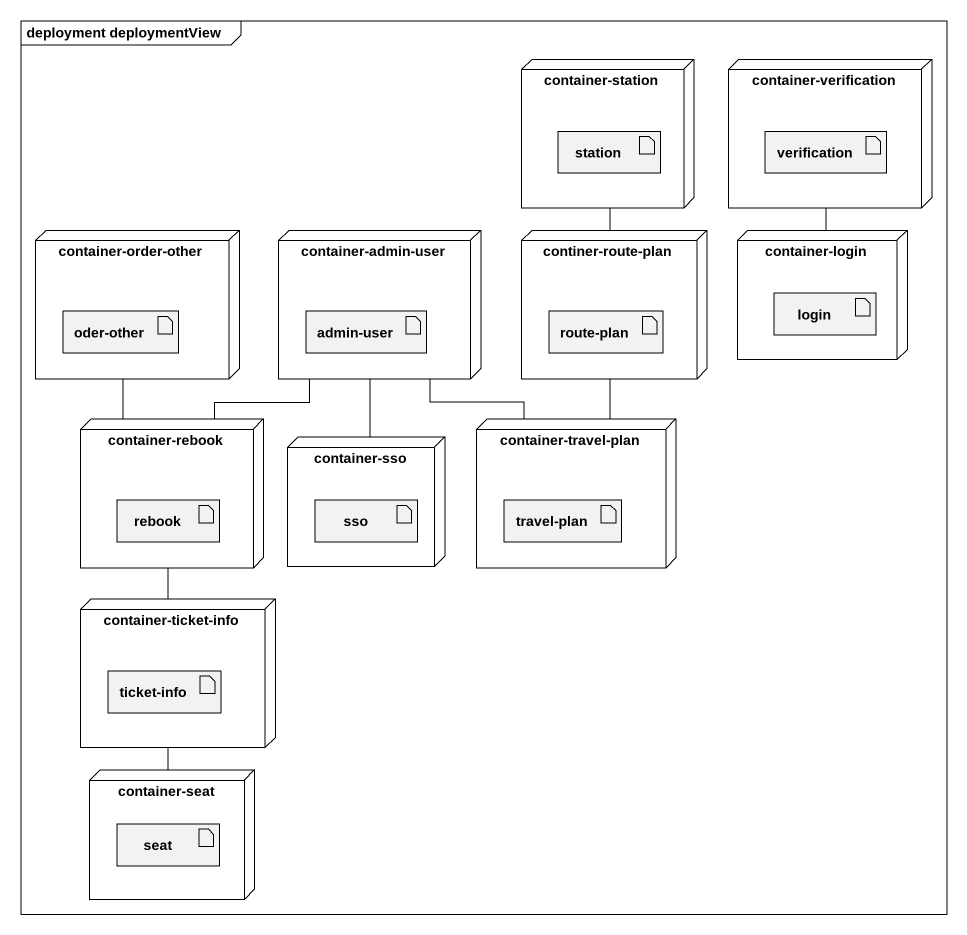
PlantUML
@startuml
mainframe deployment deploymentView
node "container-station" as container_station {
  artifact station
}
node "container-verification" as container_verification {
  artifact verification
}
node "container-order-other" as container_order_other {
  artifact "oder-other" as oder_other
}
node "container-admin-user" as container_admin_user {
  artifact "admin-user" as admin_user
}
node "continer-route-plan" as continer_route_plan {
  artifact "route-plan" as route_plan
}
node "container-login" as container_login {
  artifact login
}
node "container-rebook" as container_rebook {
  artifact rebook
}
node "container-travel-plan" as container_travel_plan {
  artifact "travel-plan" as travel_plan
}
node "container-sso" as container_sso {
  artifact sso
}
node "container-ticket-info" as container_ticket_info {
  artifact "ticket-info" as ticket_info
}
node "container-seat" as container_seat {
  artifact seat
}
continer_route_plan -up- container_station
container_login -up- container_verification
container_rebook -up- container_order_other
container_rebook -up- container_admin_user
container_travel_plan -up- container_admin_user
container_travel_plan -up- continer_route_plan
container_sso -up- container_admin_user
container_ticket_info -up- container_rebook
container_seat -up- container_ticket_info
@enduml
